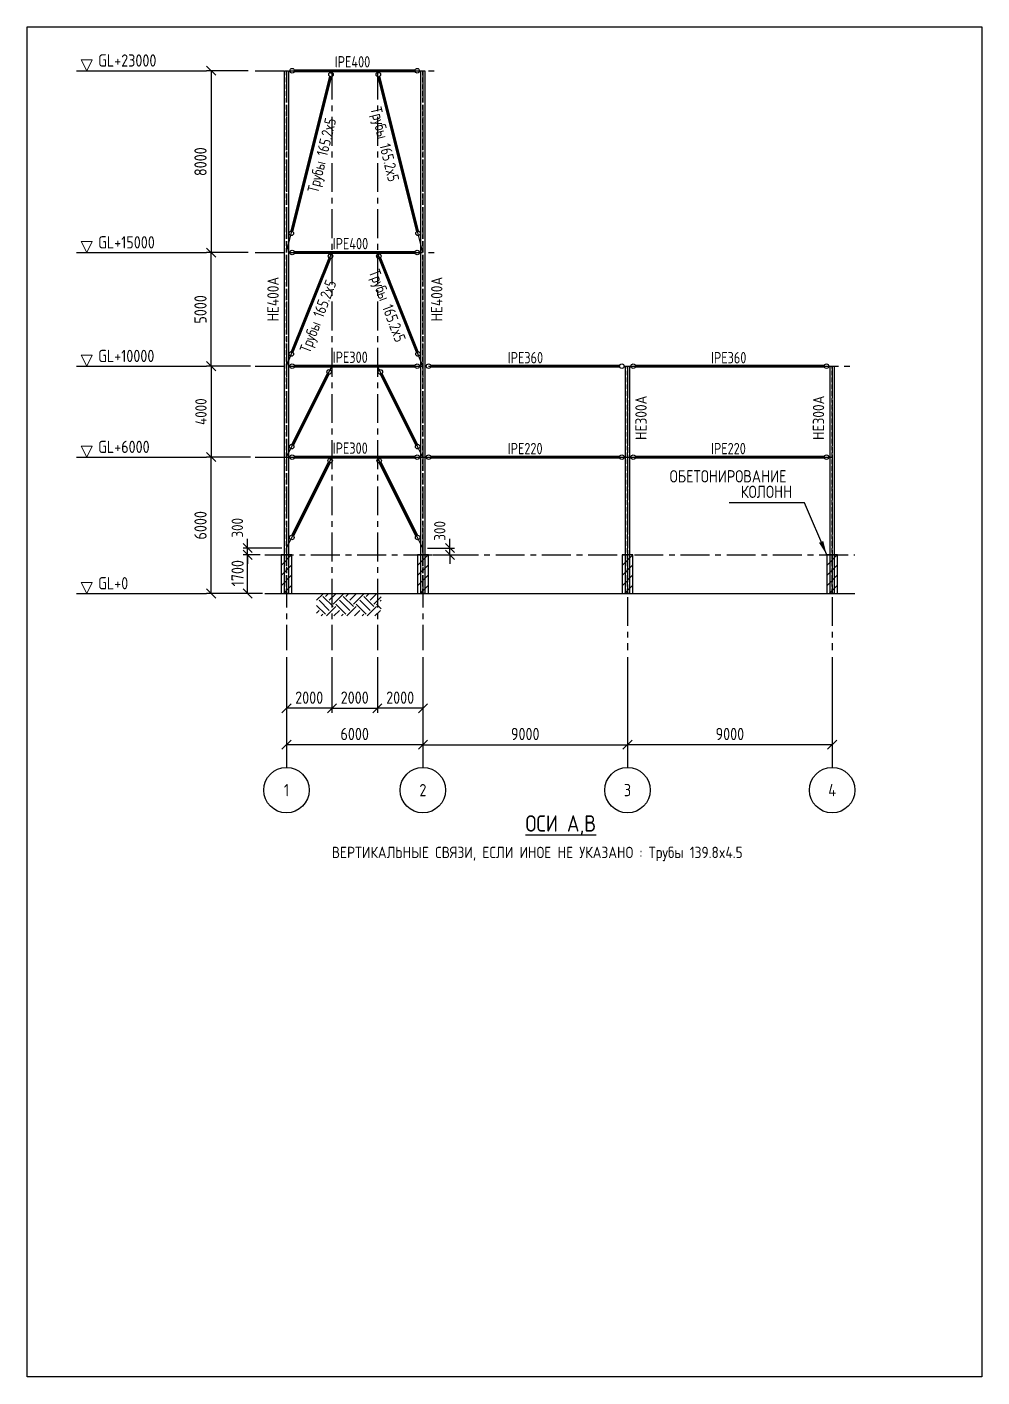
# Model space of a CAD drawing. Header units: millimetres. Extents: x 2309978 to 2584027, y 1315575 to 1485433.
# Drawn here: x 2492102 to 2534102, y 1364863 to 1424263 of the extents above; entities that cross this region are included whole.
import ezdxf
from ezdxf.enums import TextEntityAlignment as Align

# ---------------------------------------------------------------- set-up
doc = ezdxf.new("R2010")
doc.units = ezdxf.units.MM
doc.header["$LTSCALE"] = 40
doc.linetypes.add('CENTER', pattern=[50.8, 31.75, -6.35, 6.35, -6.35])
doc.linetypes.add('HIDDEN', pattern=[0.375, 0.25, -0.125])
for name, color, linetype in [('Brace', 30, 'Continuous'), ('center line', 1, 'CENTER'), ('column', 6, 'Continuous'), ('DIM', 2, 'Continuous'), ('dimension', 3, 'Continuous'), ('ENCASEMENT', 8, 'Continuous'), ('Girder', 4, 'Continuous'), ('HATCH', 8, 'Continuous'), ('pedestal', 2, 'Continuous'), ('STEEL MEMBER', 7, 'Continuous'), ('SYMBOL', 3, 'Continuous'), ('text', 2, 'Continuous')]:
    doc.layers.add(name, color=color, linetype=linetype)
doc.styles.add('1-200', font='romans.shx', dxfattribs={"width": 0.82, "height": 500})
doc.styles.add('DIM', font='romans.shx', dxfattribs={"width": 0.8})
doc.styles.add('ROMAND', font='romand.shx', dxfattribs={"width": 0.82})
doc.dimstyles.new('D200', dxfattribs={"dimscale": 200, "dimtxt": 2.7, "dimasz": 2, "dimexe": 1, "dimexo": 1.5, "dimgap": 1, "dimtad": 1, "dimdec": 0, "dimzin": 0, "dimdsep": 46, "dimtxsty": 'Standard', "dimblk": 'OBLIQUE', "dimcen": 0, "dimclrd": 3, "dimclre": 1, "dimclrt": 2, "dimadec": 0, "dimazin": 0, "dimtfac": 1, "dimtdec": 0, "dimtix": 1, "dimtmove": 2, "dimatfit": 3, "dimfxl": 0.5, "dimtolj": 1, "dimtzin": 0, "dimarcsym": 0})
doc.dimstyles.new('DIM-200', dxfattribs={"dimscale": 200, "dimtxt": 2.5, "dimasz": 2, "dimexe": 1, "dimexo": 1, "dimgap": 1, "dimtad": 1, "dimdec": 0, "dimzin": 0, "dimdsep": 46, "dimtxsty": 'DIM', "dimblk": 'OBLIQUE', "dimcen": 0, "dimclrd": 3, "dimclre": 3, "dimclrt": 2, "dimadec": 0, "dimazin": 0, "dimtfac": 1, "dimtdec": 0, "dimtix": 1, "dimtmove": 2, "dimatfit": 0, "dimfxl": 1, "dimtolj": 1, "dimtzin": 0, "dimarcsym": 0})

# ---------------------------------------------------------------- blocks, each defined once
blk = doc.blocks.new('_OBLIQUE')
at = {"color": 0, "linetype": 'ByBlock'}
blk.add_line((-0.5, -0.5), (0.5, 0.5), dxfattribs=at)
blk = doc.blocks.new('*D29')
at = {"layer": 'Defpoints', "color": 0, "linetype": 'Continuous', "lineweight": 60, "ltscale": 30, "transparency": 16777216}
for p in [(2503514, 1396838), (2509514, 1396838), (2503514, 1392685)]:
    blk.add_point(p, dxfattribs=at)
at = {"layer": 'DIM', "color": 1, "linetype": 'Continuous', "lineweight": -2, "ltscale": 30, "transparency": 16777216}
for p, q in [((2503514, 1396538), (2503514, 1392485)), ((2509514, 1396538), (2509514, 1392485))]:
    blk.add_line(p, q, dxfattribs=at)
at = {"layer": 'DIM', "color": 3, "linetype": 'Continuous', "lineweight": -2, "ltscale": 30, "transparency": 16777216}
blk.add_line((2509514, 1392685), (2503514, 1392685), dxfattribs=at)
at = {"layer": 'DIM', "color": 3, "linetype": 'Continuous', "lineweight": -2, "ltscale": 30, "transparency": 16777216, "xscale": 400, "yscale": 400, "zscale": 400, "rotation": 180}
blk.add_blockref('_OBLIQUE', (2503514, 1392685), dxfattribs=at)
at = {"layer": 'DIM', "color": 3, "linetype": 'Continuous', "lineweight": -2, "ltscale": 30, "transparency": 16777216, "xscale": 400, "yscale": 400, "zscale": 400}
blk.add_blockref('_OBLIQUE', (2509514, 1392685), dxfattribs=at)
at = {"layer": 'DIM', "color": 2, "linetype": 'Continuous', "lineweight": 0, "ltscale": 30, "transparency": 16777216, "insert": (2506514, 1393155), "char_height": 540, "attachment_point": 5, "style": 'DIM'}
blk.add_mtext('\\A1;6000', dxfattribs=at)
blk = doc.blocks.new('*D30')
at = {"layer": 'Defpoints', "color": 0, "linetype": 'Continuous', "lineweight": 60, "ltscale": 30, "transparency": 16777216}
for p in [(2500202, 1405338), (2502133, 1405338), (2502678, 1399338)]:
    blk.add_point(p, dxfattribs=at)
at = {"layer": 'DIM', "color": 1, "linetype": 'Continuous', "lineweight": -2, "ltscale": 30, "transparency": 16777216}
for p, q in [((2501833, 1405338), (2500002, 1405338)), ((2502378, 1399338), (2500002, 1399338))]:
    blk.add_line(p, q, dxfattribs=at)
at = {"layer": 'DIM', "color": 3, "linetype": 'Continuous', "lineweight": -2, "ltscale": 30, "transparency": 16777216}
blk.add_line((2500202, 1399338), (2500202, 1405338), dxfattribs=at)
at = {"layer": 'DIM', "color": 3, "linetype": 'Continuous', "lineweight": -2, "ltscale": 30, "transparency": 16777216, "xscale": 400, "yscale": 400, "zscale": 400}
for p, rotation in [((2500202, 1405338), 90), ((2500202, 1399338), 270)]:
    blk.add_blockref('_OBLIQUE', p, dxfattribs=dict(at, rotation=rotation))
at = {"layer": 'DIM', "color": 2, "linetype": 'Continuous', "lineweight": 0, "ltscale": 30, "transparency": 16777216, "insert": (2499732, 1402338), "char_height": 540, "attachment_point": 5, "rotation": 90, "style": 'DIM'}
blk.add_mtext('\\A1;6000', dxfattribs=at)
blk = doc.blocks.new('*D31')
at = {"layer": 'Defpoints', "color": 0, "linetype": 'Continuous', "lineweight": 60, "ltscale": 30, "transparency": 16777216}
for p in [(2500202, 1414338), (2502133, 1414338), (2502133, 1409338)]:
    blk.add_point(p, dxfattribs=at)
at = {"layer": 'DIM', "color": 1, "linetype": 'Continuous', "lineweight": -2, "ltscale": 30, "transparency": 16777216}
for p, q in [((2501833, 1414338), (2500002, 1414338)), ((2501833, 1409338), (2500002, 1409338))]:
    blk.add_line(p, q, dxfattribs=at)
at = {"layer": 'DIM', "color": 3, "linetype": 'Continuous', "lineweight": -2, "ltscale": 30, "transparency": 16777216}
blk.add_line((2500202, 1409338), (2500202, 1414338), dxfattribs=at)
at = {"layer": 'DIM', "color": 3, "linetype": 'Continuous', "lineweight": -2, "ltscale": 30, "transparency": 16777216, "xscale": 400, "yscale": 400, "zscale": 400}
for p, rotation in [((2500202, 1414338), 90), ((2500202, 1409338), 270)]:
    blk.add_blockref('_OBLIQUE', p, dxfattribs=dict(at, rotation=rotation))
at = {"layer": 'DIM', "color": 2, "linetype": 'Continuous', "lineweight": 0, "ltscale": 30, "transparency": 16777216, "insert": (2499732, 1411838), "char_height": 540, "attachment_point": 5, "rotation": 90, "style": 'DIM'}
blk.add_mtext('\\A1;5000', dxfattribs=at)
blk = doc.blocks.new('*D32')
at = {"layer": 'Defpoints', "color": 0, "linetype": 'Continuous', "lineweight": 60, "ltscale": 30, "transparency": 16777216}
for p in [(2501802, 1401038), (2502558, 1401038), (2502758, 1399338)]:
    blk.add_point(p, dxfattribs=at)
at = {"layer": 'DIM', "color": 1, "linetype": 'Continuous', "lineweight": -2, "ltscale": 30, "transparency": 16777216}
for p, q in [((2502258, 1401038), (2501602, 1401038)), ((2502458, 1399338), (2501602, 1399338))]:
    blk.add_line(p, q, dxfattribs=at)
at = {"layer": 'DIM', "color": 3, "linetype": 'Continuous', "lineweight": -2, "ltscale": 30, "transparency": 16777216}
blk.add_line((2501802, 1399338), (2501802, 1401038), dxfattribs=at)
at = {"layer": 'DIM', "color": 3, "linetype": 'Continuous', "lineweight": -2, "ltscale": 30, "transparency": 16777216, "xscale": 400, "yscale": 400, "zscale": 400}
for p, rotation in [((2501802, 1401038), 90), ((2501802, 1399338), 270)]:
    blk.add_blockref('_OBLIQUE', p, dxfattribs=dict(at, rotation=rotation))
at = {"layer": 'DIM', "color": 2, "linetype": 'Continuous', "lineweight": 0, "ltscale": 30, "transparency": 16777216, "insert": (2501364, 1400230), "char_height": 540, "attachment_point": 5, "rotation": 90, "style": 'DIM'}
blk.add_mtext('\\A1;1700', dxfattribs=at)
blk = doc.blocks.new('*D33')
at = {"layer": 'Defpoints', "color": 0, "linetype": 'Continuous', "lineweight": 60, "ltscale": 30, "transparency": 16777216}
for p in [(2518514, 1396838), (2527514, 1396838), (2518514, 1392685)]:
    blk.add_point(p, dxfattribs=at)
at = {"layer": 'DIM', "color": 1, "linetype": 'Continuous', "lineweight": -2, "ltscale": 30, "transparency": 16777216}
for p, q in [((2518514, 1396538), (2518514, 1392485)), ((2527514, 1396538), (2527514, 1392485))]:
    blk.add_line(p, q, dxfattribs=at)
at = {"layer": 'DIM', "color": 3, "linetype": 'Continuous', "lineweight": -2, "ltscale": 30, "transparency": 16777216}
blk.add_line((2527514, 1392685), (2518514, 1392685), dxfattribs=at)
at = {"layer": 'DIM', "color": 3, "linetype": 'Continuous', "lineweight": -2, "ltscale": 30, "transparency": 16777216, "xscale": 400, "yscale": 400, "zscale": 400, "rotation": 180}
blk.add_blockref('_OBLIQUE', (2518514, 1392685), dxfattribs=at)
at = {"layer": 'DIM', "color": 3, "linetype": 'Continuous', "lineweight": -2, "ltscale": 30, "transparency": 16777216, "xscale": 400, "yscale": 400, "zscale": 400}
blk.add_blockref('_OBLIQUE', (2527514, 1392685), dxfattribs=at)
at = {"layer": 'DIM', "color": 2, "linetype": 'Continuous', "lineweight": 0, "ltscale": 30, "transparency": 16777216, "insert": (2523014, 1393155), "char_height": 540, "attachment_point": 5, "style": 'DIM'}
blk.add_mtext('\\A1;9000', dxfattribs=at)
blk = doc.blocks.new('*D34')
at = {"layer": 'Defpoints', "color": 0, "linetype": 'Continuous', "lineweight": 60, "ltscale": 30, "transparency": 16777216}
for p in [(2518514, 1396838), (2509514, 1395052), (2518514, 1392685)]:
    blk.add_point(p, dxfattribs=at)
at = {"layer": 'DIM', "color": 1, "linetype": 'Continuous', "lineweight": -2, "ltscale": 30, "transparency": 16777216}
for p, q in [((2518514, 1396538), (2518514, 1392485)), ((2509514, 1394752), (2509514, 1392485))]:
    blk.add_line(p, q, dxfattribs=at)
at = {"layer": 'DIM', "color": 3, "linetype": 'Continuous', "lineweight": -2, "ltscale": 30, "transparency": 16777216}
blk.add_line((2509514, 1392685), (2518514, 1392685), dxfattribs=at)
at = {"layer": 'DIM', "color": 3, "linetype": 'Continuous', "lineweight": -2, "ltscale": 30, "transparency": 16777216, "xscale": 400, "yscale": 400, "zscale": 400, "rotation": 180}
blk.add_blockref('_OBLIQUE', (2509514, 1392685), dxfattribs=at)
at = {"layer": 'DIM', "color": 3, "linetype": 'Continuous', "lineweight": -2, "ltscale": 30, "transparency": 16777216, "xscale": 400, "yscale": 400, "zscale": 400}
blk.add_blockref('_OBLIQUE', (2518514, 1392685), dxfattribs=at)
at = {"layer": 'DIM', "color": 2, "linetype": 'Continuous', "lineweight": 0, "ltscale": 30, "transparency": 16777216, "insert": (2514014, 1393155), "char_height": 540, "attachment_point": 5, "style": 'DIM'}
blk.add_mtext('\\A1;9000', dxfattribs=at)
blk = doc.blocks.new('*D35')
at = {"layer": 'Defpoints', "color": 0, "linetype": 'Continuous', "lineweight": 60, "ltscale": 30, "transparency": 16777216}
for p in [(2507514, 1396838), (2509514, 1396838), (2507514, 1394285)]:
    blk.add_point(p, dxfattribs=at)
at = {"layer": 'DIM', "color": 1, "linetype": 'Continuous', "lineweight": -2, "ltscale": 30, "transparency": 16777216}
for p, q in [((2507514, 1396538), (2507514, 1394085)), ((2509514, 1396538), (2509514, 1394085))]:
    blk.add_line(p, q, dxfattribs=at)
at = {"layer": 'DIM', "color": 3, "linetype": 'Continuous', "lineweight": -2, "ltscale": 30, "transparency": 16777216}
blk.add_line((2509514, 1394285), (2507514, 1394285), dxfattribs=at)
at = {"layer": 'DIM', "color": 3, "linetype": 'Continuous', "lineweight": -2, "ltscale": 30, "transparency": 16777216, "xscale": 400, "yscale": 400, "zscale": 400, "rotation": 180}
blk.add_blockref('_OBLIQUE', (2507514, 1394285), dxfattribs=at)
at = {"layer": 'DIM', "color": 3, "linetype": 'Continuous', "lineweight": -2, "ltscale": 30, "transparency": 16777216, "xscale": 400, "yscale": 400, "zscale": 400}
blk.add_blockref('_OBLIQUE', (2509514, 1394285), dxfattribs=at)
at = {"layer": 'DIM', "color": 2, "linetype": 'Continuous', "lineweight": 0, "ltscale": 30, "transparency": 16777216, "insert": (2508514, 1394755), "char_height": 540, "attachment_point": 5, "style": 'DIM'}
blk.add_mtext('\\A1;2000', dxfattribs=at)
blk = doc.blocks.new('*D36')
at = {"layer": 'Defpoints', "color": 0, "linetype": 'ByBlock', "lineweight": 60, "transparency": 16777216}
for p in [(2502133, 1409338), (2500202, 1405338), (2502133, 1405338)]:
    blk.add_point(p, dxfattribs=at)
at = {"layer": 'dimension', "color": 3, "linetype": 'ByBlock', "lineweight": -2, "transparency": 16777216}
for p, q in [((2501933, 1409338), (2500002, 1409338)), ((2500202, 1409338), (2500202, 1405338)), ((2501933, 1405338), (2500002, 1405338))]:
    blk.add_line(p, q, dxfattribs=at)
at = {"layer": 'dimension', "color": 3, "linetype": 'ByBlock', "lineweight": -2, "transparency": 16777216, "xscale": 400, "yscale": 400, "zscale": 400}
for p, rotation in [((2500202, 1409338), 90), ((2500202, 1405338), 270)]:
    blk.add_blockref('_OBLIQUE', p, dxfattribs=dict(at, rotation=rotation))
at = {"layer": 'dimension', "color": 2, "linetype": 'ByBlock', "transparency": 16777216, "insert": (2499752, 1407338), "char_height": 500, "attachment_point": 5, "rotation": 90, "style": 'DIM'}
blk.add_mtext('\\A1;4000', dxfattribs=at)
blk = doc.blocks.new('*D37')
at = {"layer": 'Defpoints', "color": 0, "linetype": 'Continuous', "lineweight": 60, "ltscale": 30, "transparency": 16777216}
for p in [(2505514, 1396838), (2507514, 1396838), (2507514, 1394285)]:
    blk.add_point(p, dxfattribs=at)
at = {"layer": 'DIM', "color": 1, "linetype": 'Continuous', "lineweight": -2, "ltscale": 30, "transparency": 16777216}
for p, q in [((2505514, 1396538), (2505514, 1394085)), ((2507514, 1396538), (2507514, 1394085))]:
    blk.add_line(p, q, dxfattribs=at)
at = {"layer": 'DIM', "color": 3, "linetype": 'Continuous', "lineweight": -2, "ltscale": 30, "transparency": 16777216}
blk.add_line((2505514, 1394285), (2507514, 1394285), dxfattribs=at)
at = {"layer": 'DIM', "color": 3, "linetype": 'Continuous', "lineweight": -2, "ltscale": 30, "transparency": 16777216, "xscale": 400, "yscale": 400, "zscale": 400, "rotation": 180}
blk.add_blockref('_OBLIQUE', (2505514, 1394285), dxfattribs=at)
at = {"layer": 'DIM', "color": 3, "linetype": 'Continuous', "lineweight": -2, "ltscale": 30, "transparency": 16777216, "xscale": 400, "yscale": 400, "zscale": 400}
blk.add_blockref('_OBLIQUE', (2507514, 1394285), dxfattribs=at)
at = {"layer": 'DIM', "color": 2, "linetype": 'Continuous', "lineweight": 0, "ltscale": 30, "transparency": 16777216, "insert": (2506514, 1394755), "char_height": 540, "attachment_point": 5, "style": 'DIM'}
blk.add_mtext('\\A1;2000', dxfattribs=at)
blk = doc.blocks.new('*D38')
at = {"layer": 'Defpoints', "color": 0, "linetype": 'Continuous', "lineweight": 60, "ltscale": 30, "transparency": 16777216}
for p in [(2503514, 1396838), (2505514, 1396838), (2503514, 1394285)]:
    blk.add_point(p, dxfattribs=at)
at = {"layer": 'DIM', "color": 1, "linetype": 'Continuous', "lineweight": -2, "ltscale": 30, "transparency": 16777216}
for p, q in [((2503514, 1396538), (2503514, 1394085)), ((2505514, 1396538), (2505514, 1394085))]:
    blk.add_line(p, q, dxfattribs=at)
at = {"layer": 'DIM', "color": 3, "linetype": 'Continuous', "lineweight": -2, "ltscale": 30, "transparency": 16777216}
blk.add_line((2505514, 1394285), (2503514, 1394285), dxfattribs=at)
at = {"layer": 'DIM', "color": 3, "linetype": 'Continuous', "lineweight": -2, "ltscale": 30, "transparency": 16777216, "xscale": 400, "yscale": 400, "zscale": 400, "rotation": 180}
blk.add_blockref('_OBLIQUE', (2503514, 1394285), dxfattribs=at)
at = {"layer": 'DIM', "color": 3, "linetype": 'Continuous', "lineweight": -2, "ltscale": 30, "transparency": 16777216, "xscale": 400, "yscale": 400, "zscale": 400}
blk.add_blockref('_OBLIQUE', (2505514, 1394285), dxfattribs=at)
at = {"layer": 'DIM', "color": 2, "linetype": 'Continuous', "lineweight": 0, "ltscale": 30, "transparency": 16777216, "insert": (2504514, 1394755), "char_height": 540, "attachment_point": 5, "style": 'DIM'}
blk.add_mtext('\\A1;2000', dxfattribs=at)
blk = doc.blocks.new('*D39')
at = {"layer": 'Defpoints', "color": 0, "linetype": 'ByBlock', "lineweight": 60, "transparency": 16777216}
for p in [(2501802, 1401338), (2503514, 1401338), (2502558, 1401038)]:
    blk.add_point(p, dxfattribs=at)
at = {"layer": 'dimension', "color": 3, "linetype": 'ByBlock', "lineweight": -2, "transparency": 16777216}
for p, q in [((2503314, 1401338), (2501602, 1401338)), ((2501802, 1401338), (2501802, 1401738)), ((2501802, 1401038), (2501802, 1401338)), ((2502358, 1401038), (2501602, 1401038)), ((2501802, 1401038), (2501802, 1400638))]:
    blk.add_line(p, q, dxfattribs=at)
at = {"layer": 'dimension', "color": 3, "linetype": 'ByBlock', "lineweight": -2, "transparency": 16777216, "xscale": 400, "yscale": 400, "zscale": 400}
for p, rotation in [((2501802, 1401338), 270), ((2501802, 1401038), 90)]:
    blk.add_blockref('_OBLIQUE', p, dxfattribs=dict(at, rotation=rotation))
at = {"layer": 'dimension', "color": 2, "linetype": 'ByBlock', "transparency": 16777216, "insert": (2501352, 1402229), "char_height": 500, "attachment_point": 5, "rotation": 90, "style": 'DIM'}
blk.add_mtext('\\A1;300', dxfattribs=at)
blk = doc.blocks.new('*D40')
at = {"layer": 'Defpoints', "color": 0, "linetype": 'Continuous', "lineweight": 60, "ltscale": 30, "transparency": 16777216}
for p in [(2502133, 1422338), (2500202, 1414338), (2502133, 1414338)]:
    blk.add_point(p, dxfattribs=at)
at = {"layer": 'DIM', "color": 1, "linetype": 'Continuous', "lineweight": -2, "ltscale": 30, "transparency": 16777216}
for p, q in [((2501833, 1422338), (2500002, 1422338)), ((2501833, 1414338), (2500002, 1414338))]:
    blk.add_line(p, q, dxfattribs=at)
at = {"layer": 'DIM', "color": 3, "linetype": 'Continuous', "lineweight": -2, "ltscale": 30, "transparency": 16777216}
blk.add_line((2500202, 1422338), (2500202, 1414338), dxfattribs=at)
at = {"layer": 'DIM', "color": 3, "linetype": 'Continuous', "lineweight": -2, "ltscale": 30, "transparency": 16777216, "xscale": 400, "yscale": 400, "zscale": 400}
for p, rotation in [((2500202, 1422338), 90), ((2500202, 1414338), 270)]:
    blk.add_blockref('_OBLIQUE', p, dxfattribs=dict(at, rotation=rotation))
at = {"layer": 'DIM', "color": 2, "linetype": 'Continuous', "lineweight": 0, "ltscale": 30, "transparency": 16777216, "insert": (2499732, 1418338), "char_height": 540, "attachment_point": 5, "rotation": 90, "style": 'DIM'}
blk.add_mtext('\\A1;8000', dxfattribs=at)
blk = doc.blocks.new('*D41')
at = {"layer": 'Defpoints', "color": 0, "linetype": 'ByBlock', "lineweight": 60, "transparency": 16777216}
for p in [(2509514, 1401338), (2510705, 1401338), (2509754, 1401038)]:
    blk.add_point(p, dxfattribs=at)
at = {"layer": 'dimension', "color": 3, "linetype": 'ByBlock', "lineweight": -2, "transparency": 16777216}
for p, q in [((2509714, 1401338), (2510905, 1401338)), ((2510705, 1401338), (2510705, 1401738)), ((2510705, 1401038), (2510705, 1401338)), ((2509954, 1401038), (2510905, 1401038)), ((2510705, 1401038), (2510705, 1400638))]:
    blk.add_line(p, q, dxfattribs=at)
at = {"layer": 'dimension', "color": 3, "linetype": 'ByBlock', "lineweight": -2, "transparency": 16777216, "xscale": 400, "yscale": 400, "zscale": 400}
for p, rotation in [((2510705, 1401338), 270), ((2510705, 1401038), 90)]:
    blk.add_blockref('_OBLIQUE', p, dxfattribs=dict(at, rotation=rotation))
at = {"layer": 'dimension', "color": 2, "linetype": 'ByBlock', "transparency": 16777216, "insert": (2510255, 1402094), "char_height": 500, "attachment_point": 5, "rotation": 90, "style": 'DIM'}
blk.add_mtext('\\A1;300', dxfattribs=at)

msp = doc.modelspace()

# ---------------------------------------------------------------- hatches: boundary and pattern name
at = {"layer": 'HATCH', "linetype": 'ByBlock'}
h = msp.add_hatch(dxfattribs=at)
h.set_pattern_fill('ANSI31', color=256, scale=100, style=0)
h.set_pattern_definition([(45, (-27572.8, -146936.97), (-224.506403, 224.506403), [])])
h.paths.add_polyline_path([(2503273.8, 1399338), (2503753.8, 1399338), (2503753.8, 1401038), (2503273.8, 1401038)])
h = msp.add_hatch(dxfattribs=at)
h.set_pattern_fill('ANSI31', color=256, scale=100, style=0)
h.set_pattern_definition([(45, (-21572.8, -146936.97), (-224.506403, 224.506403), [])])
h.paths.add_polyline_path([(2509273.8, 1399338), (2509753.8, 1399338), (2509753.8, 1401038), (2509273.8, 1401038)])
h = msp.add_hatch(dxfattribs=at)
h.set_pattern_fill('ANSI31', color=256, scale=100, style=0)
h.set_pattern_definition([(45, (-12572.8, -146936.97), (-224.506403, 224.506403), [])])
h.paths.add_polyline_path([(2518273.8, 1399338), (2518753.8, 1399338), (2518753.8, 1401038), (2518273.8, 1401038)])
h = msp.add_hatch(dxfattribs=at)
h.set_pattern_fill('ANSI31', color=256, scale=100, style=0)
h.set_pattern_definition([(45, (-3572.8, -146936.97), (-224.506403, 224.506403), [])])
h.paths.add_polyline_path([(2527273.8, 1399338), (2527753.8, 1399338), (2527753.8, 1401038), (2527273.8, 1401038)])
h = msp.add_hatch(dxfattribs=at)
h.set_pattern_fill('EARTH', color=256, scale=100, angle=45, style=0)
h.set_pattern_definition([(45, (969042.76, -118793.8), (6e-14, 898.02561), [635, -635]), (45, (968874.4, -118625.4), (6e-14, 898.02561), [635, -635]), (45, (968706, -118457), (6e-14, 898.02561), [635, -635]), (135, (968706, -118344.77), (-898.02561, 6e-14), [635, -635]), (135, (968874.4, -118176.4), (-898.02561, 6e-14), [635, -635]), (135, (969042.76, -118008), (-898.02561, 6e-14), [635, -635])])
h.paths.add_polyline_path([(2506042.8, 1399310.5), (2504834.2, 1399310.5), (2504834.2, 1398347.1), (2506042.8, 1398347.1)])
h.paths.add_polyline_path([(2507680, 1399310.5), (2506042.8, 1399310.5), (2506042.8, 1398347.1), (2507680, 1398347.1)])

# ---------------------------------------------------------------- linework, layer by layer
at = {"layer": 'Brace', "linetype": 'ByBlock', "lineweight": 60}
for p, q in [((2503750.1, 1415283.3), (2505447.8, 1422074.2)), ((2509277.5, 1415283.3), (2507579.7, 1422074.2)), ((2503765.1, 1409966.4), (2505414.3, 1414089.3)), ((2509262.4, 1409966.4), (2507613.3, 1414089.3)), ((2503789.1, 1405888.6), (2505343.5, 1408997.4)), ((2509238.5, 1405888.6), (2507684.1, 1408997.4)), ((2503790.6, 1401891.6), (2505391.8, 1405094.1)), ((2509237, 1401891.6), (2507635.7, 1405094.1))]:
    msp.add_line(p, q, dxfattribs=at)
at = {"layer": 'center line', "color": 1}
for p, q in [((2502133, 1422338), (2510103.3, 1422338)), ((2503513.8, 1422338), (2503513.8, 1396838)), ((2503513.8, 1414338), (2505513.8, 1422338)), ((2505513.8, 1422338), (2505513.8, 1396838)), ((2507513.8, 1422338), (2507513.8, 1396838)), ((2509513.8, 1414338), (2507513.8, 1422338)), ((2509513.8, 1422338), (2509513.8, 1396838)), ((2502133, 1414338), (2510103.3, 1414338)), ((2503513.8, 1409338), (2505513.8, 1414338)), ((2509513.8, 1409338), (2507513.8, 1414338)), ((2502133, 1409338), (2528513.8, 1409338)), ((2503513.8, 1405338), (2505513.8, 1409338)), ((2509513.8, 1405338), (2507513.8, 1409338)), ((2518513.8, 1409338), (2518513.8, 1396838)), ((2527513.8, 1409338), (2527513.8, 1396838)), ((2503513.8, 1401338), (2505513.8, 1405338)), ((2509513.8, 1401338), (2507513.8, 1405338)), ((2502558.1, 1401038), (2528513.8, 1401038))]:
    msp.add_line(p, q, dxfattribs=at)
at = {"layer": 'center line', "color": 1, "linetype": 'ByBlock'}
msp.add_line((2502133, 1405338), (2527513.8, 1405338), dxfattribs=at)
at = {"layer": 'column', "linetype": 'ByBlock'}
for points in [[(2503426.3, 1422338), (2503601.3, 1422338), (2503601.3, 1399338), (2503426.3, 1399338), (2503426.3, 1422338)], [(2509426.3, 1422338), (2509601.3, 1422338), (2509601.3, 1399338), (2509426.3, 1399338), (2509426.3, 1422338)], [(2518426.3, 1409338), (2518601.3, 1409338), (2518601.3, 1399338), (2518426.3, 1399338), (2518426.3, 1409338)], [(2527426.3, 1409338), (2527601.3, 1409338), (2527601.3, 1399338), (2527426.3, 1399338), (2527426.3, 1409338)]]:
    msp.add_lwpolyline(points, dxfattribs=at)
at = {"layer": 'Defpoints', "linetype": 'ByBlock'}
msp.add_lwpolyline([(2492102.4, 1424262.9), (2534102.4, 1424262.9), (2534102.4, 1364862.9), (2492102.4, 1364862.9)], close=True, dxfattribs=at)
at = {"layer": 'dimension'}
for p, q in [((2503513.8, 1392685), (2503513.8, 1391685)), ((2509513.8, 1392685), (2509513.8, 1391685)), ((2518513.8, 1392685), (2518513.8, 1391685)), ((2527513.8, 1392685), (2527513.8, 1391685))]:
    msp.add_line(p, q, dxfattribs=at)
at = {"layer": 'dimension', "linetype": 'ByBlock'}
for points in [[(2494276.7, 1422338), (2500002.4, 1422338)], [(2494276.7, 1414338), (2500002.4, 1414338)], [(2494276.7, 1409338), (2500002.4, 1409338)], [(2494276.7, 1405338), (2500002.4, 1405338)], [(2494276.7, 1399338), (2500002.4, 1399338)]]:
    msp.add_lwpolyline(points, dxfattribs=at)
at = {"layer": 'ENCASEMENT', "linetype": 'ByBlock'}
for points in [[(2503273.8, 1399338), (2503753.8, 1399338), (2503753.8, 1401038), (2503273.8, 1401038)], [(2509273.8, 1399338), (2509753.8, 1399338), (2509753.8, 1401038), (2509273.8, 1401038)], [(2518273.8, 1399338), (2518753.8, 1399338), (2518753.8, 1401038), (2518273.8, 1401038)], [(2527273.8, 1399338), (2527753.8, 1399338), (2527753.8, 1401038), (2527273.8, 1401038)]]:
    msp.add_lwpolyline(points, close=True, dxfattribs=at)
at = {"layer": 'Girder', "linetype": 'ByBlock', "lineweight": 60}
for p, q in [((2503863.8, 1422338), (2509163.8, 1422338)), ((2503863.8, 1414338), (2509163.8, 1414338)), ((2503863.8, 1409338), (2509163.8, 1409338)), ((2509863.8, 1409338), (2518163.8, 1409338)), ((2518863.8, 1409338), (2527163.8, 1409338)), ((2503863.8, 1405338), (2509163.8, 1405338)), ((2509863.8, 1405338), (2518163.8, 1405338)), ((2518863.8, 1405338), (2527163.8, 1405338))]:
    msp.add_line(p, q, dxfattribs=at)
at = {"layer": 'Girder', "color": 2, "linetype": 'ByBlock'}
for centre in [(2503763.8, 1422338), (2505472.1, 1422171.2), (2507555.5, 1422171.2), (2509263.8, 1422338), (2503725.8, 1415186.2), (2509301.7, 1415186.2), (2503763.8, 1414338), (2509263.8, 1414338), (2505451.4, 1414182.1), (2507576.1, 1414182.1), (2503728, 1409873.5), (2509299.6, 1409873.5), (2503763.8, 1409338), (2505388.2, 1409086.9), (2507639.3, 1409086.9), (2509263.8, 1409338), (2509763.8, 1409338), (2518263.8, 1409338), (2518763.8, 1409338), (2527263.8, 1409338), (2503744.4, 1405799.2), (2503763.8, 1405338), (2509263.8, 1405338), (2509283.2, 1405799.2), (2509763.8, 1405338), (2518263.8, 1405338), (2518763.8, 1405338), (2527263.8, 1405338), (2505436.5, 1405183.5), (2507591, 1405183.5), (2503745.9, 1401802.2), (2509281.7, 1401802.2)]:
    msp.add_circle(centre, 100, dxfattribs=at)
at = {"layer": 'pedestal', "linetype": 'ByBlock', "ltscale": 100}
msp.add_line((2502558.1, 1399338), (2528513.8, 1399338), dxfattribs=at)
at = {"layer": 'STEEL MEMBER', "linetype": 'HIDDEN', "ltscale": 20}
for points in [[(2503510.3, 1422338), (2503517.3, 1422338), (2503517.3, 1399338), (2503510.3, 1399338)], [(2509510.3, 1422338), (2509517.3, 1422338), (2509517.3, 1399338), (2509510.3, 1399338)], [(2518510.3, 1409338), (2518517.3, 1409338), (2518517.3, 1399338), (2518510.3, 1399338)], [(2527510.3, 1409338), (2527517.3, 1409338), (2527517.3, 1399338), (2527510.3, 1399338)]]:
    msp.add_lwpolyline(points, close=True, dxfattribs=at)
at = {"layer": 'SYMBOL', "ltscale": 100}
for centre in [(2503513.8, 1390685), (2509513.8, 1390685), (2518513.8, 1390685), (2527513.8, 1390685)]:
    msp.add_circle(centre, 1000, dxfattribs=at)
at = {"layer": 'text', "linetype": 'Continuous', "lineweight": 13, "ltscale": 30}
for points in [[(2494726.7, 1422338), (2494483.2, 1422825), (2494970.2, 1422825)], [(2494726.7, 1414338), (2494483.2, 1414825), (2494970.2, 1414825)], [(2494726.7, 1409338), (2494483.2, 1409825), (2494970.2, 1409825)], [(2494726.7, 1405338), (2494483.2, 1405825), (2494970.2, 1405825)], [(2494726.7, 1399338), (2494483.2, 1399825), (2494970.2, 1399825)]]:
    msp.add_3dface(points, dxfattribs=at)

# ---------------------------------------------------------------- texts
at = {"layer": 'STEEL MEMBER', "linetype": 'ByBlock', "style": '1-200', "width": 0.75}
for s, p in [('IPE400', (2505640.7, 1422481.3)), ('IPE400', (2505550, 1414481.3)), ('IPE300', (2505550, 1409481.3)), ('IPE360', (2513247.1, 1409462.9)), ('IPE360', (2522187.1, 1409462.9)), ('IPE300', (2505550, 1405481.3)), ('IPE220', (2513247.1, 1405462.9)), ('IPE220', (2522187.1, 1405462.9))]:
    msp.add_text(s, height=500, dxfattribs=at).set_placement(p)
at = {"layer": 'STEEL MEMBER', "linetype": 'ByBlock', "style": '1-200'}
for s, rotation, width, p in [('Трубы 165.2x5', 76.172835, 0.75, (2504911.6, 1416936.8)), ('Трубы 165.2x5', 283.827165, 0.75, (2507198.4, 1420664.8)), ('HE400A', 90, 0.82, (2503171.9, 1411303.8)), ('Трубы 165.2x5', 69.317283, 0.75, (2504544, 1409885)), ('Трубы 165.2x5', 290.682717, 0.75, (2507127.6, 1413476.8)), ('HE400A', 90, 0.82, (2510373.4, 1411303.8)), ('HE300A', 90, 0.82, (2519355.3, 1406095.7)), ('HE300A', 90, 0.82, (2527162.8, 1406095.7))]:
    msp.add_text(s, height=500, rotation=rotation, dxfattribs=dict(at, width=width)).set_placement(p)
at = {"layer": 'STEEL MEMBER', "style": '1-200', "width": 0.82}
msp.add_text('ВЕРТИКАЛЬНЫЕ СВЯЗИ, ЕСЛИ ИНОЕ НЕ УКАЗАНО : Трубы 139.8x4.5', height=500, dxfattribs=at).set_placement((2505507.7, 1387694.2))
at = {"layer": 'SYMBOL', "color": 2, "linetype": 'Continuous', "ltscale": 100, "style": 'DIM', "width": 0.8}
for s, p in [('1', (2503513.8, 1390685)), ('2', (2509513.8, 1390685)), ('3', (2518513.8, 1390685)), ('4', (2527513.8, 1390685))]:
    msp.add_text(s, height=540, dxfattribs=at).set_placement(p, align=Align.MIDDLE_CENTER)
at = {"layer": 'text', "ltscale": 100, "style": 'DIM', "width": 0.8}
for s, p in [('GL+23000', (2495231.9, 1422519.2, -2646559.1)), ('GL+15000', (2495231.9, 1414519.2, -2646559.1)), ('GL+10000', (2495231.9, 1409519.2, -2646559.1)), ('GL+6000', (2495231.9, 1405519.2, -2646559.1)), ('GL+0', (2495231.9, 1399519.2, -2646559.1))]:
    msp.add_text(s, height=540, dxfattribs=at).set_placement(p)
for s, p in [('ОБЕТОНИРОВАНИЕ', (2520368.7, 1404223.4)), ('КОЛОНН', (2523495.3, 1403541.5))]:
    msp.add_text(s, height=540, rotation=360, dxfattribs=at).set_placement(p)
at = {"layer": 'text', "color": 2, "ltscale": 30, "style": 'ROMAND', "width": 0.82}
msp.add_text('%%UОСИ A,B', height=720, dxfattribs=at).set_placement((2514025.5, 1388859.2))

# ---------------------------------------------------------------- dimensions: what is measured, and where the dimension line sits
at = {"layer": 'DIM', "color": 1, "linetype": 'Continuous', "lineweight": 0, "ltscale": 30}
for base, p1, p2, angle, picture, middle in [((2500202.4, 1414338), (2502133, 1422338), (2502133, 1414338), 270, '*D40', (2499732.4, 1418338)), ((2500202.4, 1414338), (2502133, 1409338), (2502133, 1414338), 90, '*D31', (2499732.4, 1411838)), ((2500202.4, 1405338), (2502677.8, 1399338), (2502133, 1405338), 90, '*D30', (2499732.4, 1402338)), ((2503513.8, 1392685), (2509513.8, 1396838), (2503513.8, 1396838), 180, '*D29', (2506513.8, 1393155)), ((2503513.8, 1394285), (2505513.8, 1396838), (2503513.8, 1396838), 180, '*D38', (2504513.8, 1394755)), ((2518513.8, 1392685), (2527513.8, 1396838), (2518513.8, 1396838), 180, '*D33', (2523013.8, 1393155))]:
    dim = msp.add_linear_dim(base=base, p1=p1, p2=p2, angle=angle, dimstyle='D200', override={"dimtxsty": 'DIM'}, dxfattribs=at)
    dim.commit()
    dim.dimension.update_dxf_attribs({"geometry": picture, "text_midpoint": middle})
dim = msp.add_linear_dim(base=(2501802.4, 1401038), p1=(2502758.1, 1399338), p2=(2502558.1, 1401038), angle=90, dimstyle='D200', override={"dimtxsty": 'DIM'}, dxfattribs=at)
dim.commit()
dim.dimension.update_dxf_attribs({"geometry": '*D32', "text_midpoint": (2501363.7, 1400229.6), "dimtype": 160})
for base, p1, p2, picture, middle in [((2507513.8, 1394285), (2505513.8, 1396838), (2507513.8, 1396838), '*D37', (2506513.8, 1394755)), ((2507513.8, 1394285), (2509513.8, 1396838), (2507513.8, 1396838), '*D35', (2508513.8, 1394755)), ((2518513.8, 1392685), (2509513.8, 1395052.2), (2518513.8, 1396838), '*D34', (2514013.8, 1393155))]:
    dim = msp.add_linear_dim(base=base, p1=p1, p2=p2, dimstyle='D200', override={"dimtxsty": 'DIM'}, dxfattribs=at)
    dim.commit()
    dim.dimension.update_dxf_attribs({"geometry": picture, "text_midpoint": middle})
at = {"layer": 'dimension', "linetype": 'ByBlock'}
dim = msp.add_linear_dim(base=(2500202.4, 1405338), p1=(2502133, 1409338), p2=(2502133, 1405338), angle=90, dimstyle='DIM-200', override={"dimfxl": 0.5}, dxfattribs=at)
dim.commit()
dim.dimension.update_dxf_attribs({"geometry": '*D36', "text_midpoint": (2499752.4, 1407338)})
for base, p1, p2, picture, middle in [((2501802.4, 1401338), (2502558.1, 1401038), (2503513.8, 1401338), '*D39', (2501352.4, 1402229.4)), ((2510705.3, 1401338), (2509753.8, 1401038), (2509513.8, 1401338), '*D41', (2510255.3, 1402094.4))]:
    dim = msp.add_linear_dim(base=base, p1=p1, p2=p2, angle=90, dimstyle='DIM-200', dxfattribs=at)
    dim.commit()
    dim.dimension.update_dxf_attribs({"geometry": picture, "text_midpoint": middle, "dimtype": 160})

# ---------------------------------------------------------------- leaders
at = {"layer": 'DIM', "color": 1, "linetype": 'Continuous', "lineweight": 0, "ltscale": 30}
msp.add_leader([(2527273.8, 1401038), (2526289.4, 1403326.4), (2522990, 1403326.4)], dimstyle='D200', override={"dimasz": 3.1}, dxfattribs=at)

doc.saveas('drawing.dxf')
